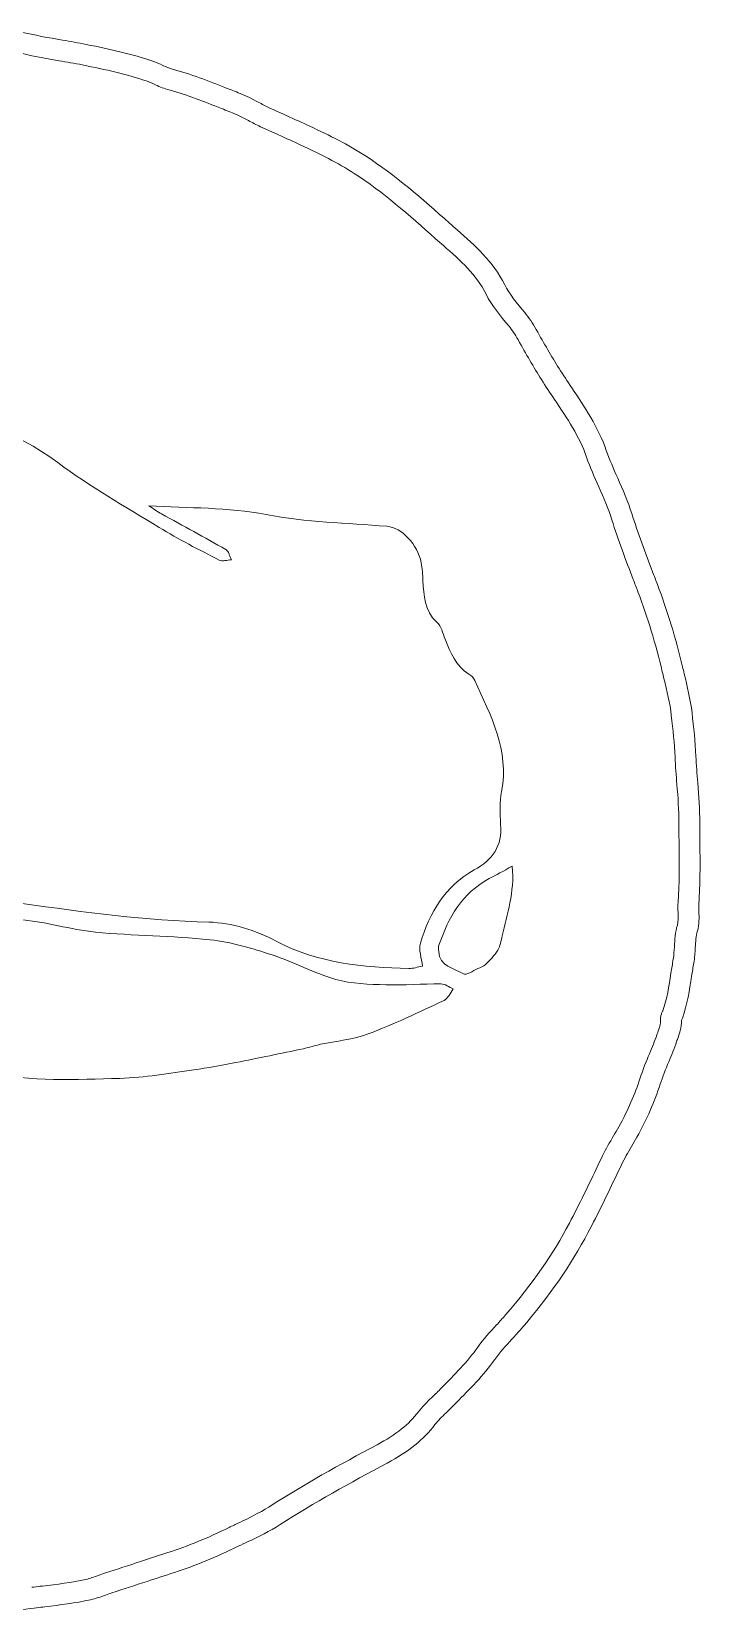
# Model space of a CAD drawing. Header units: inches. Extents: x 5 to 205, y 56 to 256.
# Drawn here: x 108.5 to 132.3, y 128.2 to 184.6 of the extents above; entities that cross this region are included whole.
import ezdxf

# ---------------------------------------------------------------- set-up
doc = ezdxf.new("R2010")
doc.units = ezdxf.units.IN
doc.header["$MEASUREMENT"] = 0

# ---------------------------------------------------------------- blocks, each defined once
blk = doc.blocks.new('block 2')
at = {"color": 7, "lineweight": 15, "true_color": 0xffffff}
blk.add_open_spline([(132.224, 153.287), (132.22, 153.392), (132.215, 153.489), (132.222, 153.578)], degree=3, dxfattribs=at)
blk = doc.blocks.new('block 3')
at = {"color": 7, "lineweight": 15, "true_color": 0xffffff}
blk.add_open_spline([(132.222, 153.578), (132.273, 154.276), (132.266, 154.978), (132.259, 155.658)], degree=3, dxfattribs=at)
blk = doc.blocks.new('block 4')
at = {"color": 7, "lineweight": 15, "true_color": 0xffffff}
blk.add_open_spline([(132.259, 155.658), (132.256, 155.917), (132.253, 156.184), (132.255, 156.446)], degree=3, dxfattribs=at)
blk = doc.blocks.new('block 5')
at = {"color": 7, "lineweight": 15, "true_color": 0xffffff}
blk.add_open_spline([(132.255, 156.446), (132.255, 156.929), (132.218, 157.411), (132.18, 157.876)], degree=3, dxfattribs=at)
blk = doc.blocks.new('block 6')
at = {"color": 7, "lineweight": 15, "true_color": 0xffffff}
blk.add_open_spline([(132.18, 157.876), (132.156, 158.188), (132.129, 158.51), (132.117, 158.824)], degree=3, dxfattribs=at)
blk = doc.blocks.new('block 7')
at = {"color": 7, "lineweight": 15, "true_color": 0xffffff}
blk.add_open_spline([(132.117, 158.824), (132.096, 159.336), (132.039, 159.846), (131.978, 160.368)], degree=3, dxfattribs=at)
blk = doc.blocks.new('block 8')
at = {"color": 7, "lineweight": 15, "true_color": 0xffffff}
blk.add_open_spline([(131.978, 160.368), (131.922, 160.844), (131.809, 161.308), (131.701, 161.757)], degree=3, dxfattribs=at)
blk = doc.blocks.new('block 9')
at = {"color": 7, "lineweight": 15, "true_color": 0xffffff}
blk.add_open_spline([(131.701, 161.757), (131.681, 161.839), (131.661, 161.921), (131.642, 162.002)], degree=3, dxfattribs=at)
blk = doc.blocks.new('block 10')
at = {"color": 7, "lineweight": 15, "true_color": 0xffffff}
blk.add_open_spline([(131.642, 162.002), (131.402, 163.013), (131.1, 164), (130.747, 164.935)], degree=3, dxfattribs=at)
blk = doc.blocks.new('block 11')
at = {"color": 7, "lineweight": 15, "true_color": 0xffffff}
blk.add_open_spline([(130.747, 164.935), (130.691, 165.083), (130.635, 165.231), (130.578, 165.38)], degree=3, dxfattribs=at)
blk = doc.blocks.new('block 12')
at = {"color": 7, "lineweight": 15, "true_color": 0xffffff}
blk.add_open_spline([(130.578, 165.38), (130.319, 166.056), (130.052, 166.757), (129.835, 167.452)], degree=3, dxfattribs=at)
blk = doc.blocks.new('block 13')
at = {"color": 7, "lineweight": 15, "true_color": 0xffffff}
blk.add_open_spline([(129.835, 167.452), (129.699, 167.893), (129.515, 168.309), (129.337, 168.71)], degree=3, dxfattribs=at)
blk = doc.blocks.new('block 14')
at = {"color": 7, "lineweight": 15, "true_color": 0xffffff}
blk.add_open_spline([(129.337, 168.71), (129.186, 169.049), (129.045, 169.369), (128.929, 169.702)], degree=3, dxfattribs=at)
blk = doc.blocks.new('block 15')
at = {"color": 7, "lineweight": 15, "true_color": 0xffffff}
blk.add_open_spline([(128.929, 169.702), (128.64, 170.535), (128.162, 171.244), (127.701, 171.931)], degree=3, dxfattribs=at)
blk = doc.blocks.new('block 16')
at = {"color": 7, "lineweight": 15, "true_color": 0xffffff}
blk.add_open_spline([(127.701, 171.931), (127.55, 172.156), (127.392, 172.389), (127.247, 172.62)], degree=3, dxfattribs=at)
blk = doc.blocks.new('block 17')
at = {"color": 7, "lineweight": 15, "true_color": 0xffffff}
blk.add_open_spline([(127.247, 172.62), (126.978, 173.048), (126.714, 173.499), (126.438, 174)], degree=3, dxfattribs=at)
blk = doc.blocks.new('block 18')
at = {"color": 7, "lineweight": 15, "true_color": 0xffffff}
blk.add_open_spline([(126.438, 174), (126.315, 174.224), (126.176, 174.429), (126.024, 174.608)], degree=3, dxfattribs=at)
blk = doc.blocks.new('block 19')
at = {"color": 7, "lineweight": 15, "true_color": 0xffffff}
blk.add_open_spline([(126.024, 174.608), (125.755, 174.927), (125.478, 175.265), (125.313, 175.594)], degree=3, dxfattribs=at)
blk = doc.blocks.new('block 20')
at = {"color": 7, "lineweight": 15, "true_color": 0xffffff}
blk.add_open_spline([(125.313, 175.594), (124.889, 176.435), (124.273, 176.977), (123.621, 177.55)], degree=3, dxfattribs=at)
blk = doc.blocks.new('block 21')
at = {"color": 7, "lineweight": 15, "true_color": 0xffffff}
blk.add_open_spline([(123.621, 177.55), (123.53, 177.628), (123.44, 177.708), (123.35, 177.789)], degree=3, dxfattribs=at)
blk = doc.blocks.new('block 22')
at = {"color": 7, "lineweight": 15, "true_color": 0xffffff}
blk.add_open_spline([(123.35, 177.789), (122.379, 178.655), (121.42, 179.489), (120.362, 180.178)], degree=3, dxfattribs=at)
blk = doc.blocks.new('block 23')
at = {"color": 7, "lineweight": 15, "true_color": 0xffffff}
blk.add_open_spline([(120.362, 180.178), (119.735, 180.587), (119.092, 180.898), (118.378, 181.235)], degree=3, dxfattribs=at)
blk = doc.blocks.new('block 24')
at = {"color": 7, "lineweight": 15, "true_color": 0xffffff}
blk.add_open_spline([(118.378, 181.235), (118.11, 181.361), (117.838, 181.484), (117.574, 181.603)], degree=3, dxfattribs=at)
blk = doc.blocks.new('block 25')
at = {"color": 7, "lineweight": 15, "true_color": 0xffffff}
blk.add_open_spline([(117.574, 181.603), (117.364, 181.697), (117.148, 181.794), (116.936, 181.892)], degree=3, dxfattribs=at)
blk = doc.blocks.new('block 26')
at = {"color": 7, "lineweight": 15, "true_color": 0xffffff}
blk.add_open_spline([(116.936, 181.892), (116.808, 181.952), (116.681, 182.019), (116.547, 182.09)], degree=3, dxfattribs=at)
blk = doc.blocks.new('block 27')
at = {"color": 7, "lineweight": 15, "true_color": 0xffffff}
blk.add_open_spline([(116.547, 182.09), (116.341, 182.201), (116.128, 182.314), (115.896, 182.403)], degree=3, dxfattribs=at)
blk = doc.blocks.new('block 28')
at = {"color": 7, "lineweight": 15, "true_color": 0xffffff}
blk.add_open_spline([(115.896, 182.403), (115.725, 182.469), (115.554, 182.536), (115.383, 182.604)], degree=3, dxfattribs=at)
blk = doc.blocks.new('block 29')
at = {"color": 7, "lineweight": 15, "true_color": 0xffffff}
blk.add_open_spline([(115.383, 182.604), (114.775, 182.844), (114.147, 183.092), (113.49, 183.265)], degree=3, dxfattribs=at)
blk = doc.blocks.new('block 30')
at = {"color": 7, "lineweight": 15, "true_color": 0xffffff}
blk.add_open_spline([(113.49, 183.265), (113.382, 183.293), (113.269, 183.346), (113.149, 183.401)], degree=3, dxfattribs=at)
blk = doc.blocks.new('block 31')
at = {"color": 7, "lineweight": 15, "true_color": 0xffffff}
blk.add_open_spline([(113.149, 183.401), (113.037, 183.453), (112.922, 183.507), (112.791, 183.551)], degree=3, dxfattribs=at)
blk = doc.blocks.new('block 32')
at = {"color": 7, "lineweight": 15, "true_color": 0xffffff}
blk.add_open_spline([(112.791, 183.551), (112.052, 183.799), (111.311, 183.968), (110.425, 184.145)], degree=3, dxfattribs=at)
blk = doc.blocks.new('block 33')
at = {"color": 7, "lineweight": 15, "true_color": 0xffffff}
blk.add_open_spline([(110.425, 184.145), (110.141, 184.201), (109.855, 184.251), (109.578, 184.298)], degree=3, dxfattribs=at)
blk = doc.blocks.new('block 34')
at = {"color": 7, "lineweight": 15, "true_color": 0xffffff}
blk.add_open_spline([(109.578, 184.298), (109.088, 184.383), (108.581, 184.471), (108.096, 184.597)], degree=3, dxfattribs=at)
blk = doc.blocks.new('block 123')
at = {"color": 7, "lineweight": 15, "true_color": 0xffffff}
blk.add_open_spline([(106.156, 128.188), (106.958, 128.319), (107.782, 128.42), (108.577, 128.517)], degree=3, dxfattribs=at)
blk = doc.blocks.new('block 124')
at = {"color": 7, "lineweight": 15, "true_color": 0xffffff}
blk.add_open_spline([(108.655, 128.527), (108.753, 128.539), (108.853, 128.55), (108.952, 128.562)], degree=3, dxfattribs=at)
blk = doc.blocks.new('block 125')
at = {"color": 7, "lineweight": 15, "true_color": 0xffffff}
blk.add_open_spline([(108.952, 128.562), (109.484, 128.626), (110.036, 128.691), (110.577, 128.812)], degree=3, dxfattribs=at)
blk = doc.blocks.new('block 126')
at = {"color": 7, "lineweight": 15, "true_color": 0xffffff}
blk.add_open_spline([(110.577, 128.812), (110.765, 128.854), (110.939, 128.917), (111.107, 128.978)], degree=3, dxfattribs=at)
blk = doc.blocks.new('block 127')
at = {"color": 7, "lineweight": 15, "true_color": 0xffffff}
blk.add_open_spline([(111.107, 128.978), (111.187, 129.007), (111.262, 129.034), (111.337, 129.058)], degree=3, dxfattribs=at)
blk = doc.blocks.new('block 128')
at = {"color": 7, "lineweight": 15, "true_color": 0xffffff}
blk.add_open_spline([(111.337, 129.058), (111.754, 129.194), (112.171, 129.33), (112.588, 129.466)], degree=3, dxfattribs=at)
blk = doc.blocks.new('block 129')
at = {"color": 7, "lineweight": 15, "true_color": 0xffffff}
blk.add_open_spline([(112.588, 129.466), (112.912, 129.571), (113.236, 129.676), (113.56, 129.782)], degree=3, dxfattribs=at)
blk = doc.blocks.new('block 130')
at = {"color": 7, "lineweight": 15, "true_color": 0xffffff}
blk.add_open_spline([(113.56, 129.782), (114.3, 130.023), (115.042, 130.328), (115.833, 130.715)], degree=3, dxfattribs=at)
blk = doc.blocks.new('block 131')
at = {"color": 7, "lineweight": 15, "true_color": 0xffffff}
blk.add_open_spline([(115.833, 130.715), (115.949, 130.772), (116.065, 130.827), (116.181, 130.882)], degree=3, dxfattribs=at)
blk = doc.blocks.new('block 132')
at = {"color": 7, "lineweight": 15, "true_color": 0xffffff}
blk.add_open_spline([(116.181, 130.882), (116.559, 131.061), (116.95, 131.247), (117.32, 131.485)], degree=3, dxfattribs=at)
blk = doc.blocks.new('block 133')
at = {"color": 7, "lineweight": 15, "true_color": 0xffffff}
blk.add_open_spline([(117.32, 131.485), (118.536, 132.27), (119.817, 132.968), (121.131, 133.673)], degree=3, dxfattribs=at)
blk = doc.blocks.new('block 134')
at = {"color": 7, "lineweight": 15, "true_color": 0xffffff}
blk.add_open_spline([(121.131, 133.673), (121.895, 134.083), (122.435, 134.518), (122.83, 135.042)], degree=3, dxfattribs=at)
blk = doc.blocks.new('block 135')
at = {"color": 7, "lineweight": 15, "true_color": 0xffffff}
blk.add_open_spline([(122.83, 135.042), (122.941, 135.189), (123.08, 135.323), (123.228, 135.465)], degree=3, dxfattribs=at)
blk = doc.blocks.new('block 136')
at = {"color": 7, "lineweight": 15, "true_color": 0xffffff}
blk.add_open_spline([(123.228, 135.465), (123.293, 135.526), (123.359, 135.59), (123.425, 135.656)], degree=3, dxfattribs=at)
blk = doc.blocks.new('block 137')
at = {"color": 7, "lineweight": 15, "true_color": 0xffffff}
blk.add_open_spline([(123.425, 135.656), (123.479, 135.712), (123.535, 135.767), (123.59, 135.822)], degree=3, dxfattribs=at)
blk = doc.blocks.new('block 138')
at = {"color": 7, "lineweight": 15, "true_color": 0xffffff}
blk.add_open_spline([(123.59, 135.822), (124.064, 136.299), (124.555, 136.792), (124.962, 137.365)], degree=3, dxfattribs=at)
blk = doc.blocks.new('block 139')
at = {"color": 7, "lineweight": 15, "true_color": 0xffffff}
blk.add_open_spline([(124.962, 137.365), (125.141, 137.617), (125.352, 137.845), (125.573, 138.087)], degree=3, dxfattribs=at)
blk = doc.blocks.new('block 140')
at = {"color": 7, "lineweight": 15, "true_color": 0xffffff}
blk.add_open_spline([(125.573, 138.087), (125.685, 138.209), (125.8, 138.335), (125.913, 138.465)], degree=3, dxfattribs=at)
blk = doc.blocks.new('block 141')
at = {"color": 7, "lineweight": 15, "true_color": 0xffffff}
blk.add_open_spline([(125.913, 138.465), (126.898, 139.606), (127.67, 140.719), (128.274, 141.864)], degree=3, dxfattribs=at)
blk = doc.blocks.new('block 142')
at = {"color": 7, "lineweight": 15, "true_color": 0xffffff}
blk.add_open_spline([(128.274, 141.864), (128.636, 142.549), (128.974, 143.255), (129.302, 143.938)], degree=3, dxfattribs=at)
blk = doc.blocks.new('block 143')
at = {"color": 7, "lineweight": 15, "true_color": 0xffffff}
blk.add_open_spline([(129.469, 144.284), (129.575, 144.505), (129.698, 144.718), (129.829, 144.943)], degree=3, dxfattribs=at)
blk = doc.blocks.new('block 144')
at = {"color": 7, "lineweight": 15, "true_color": 0xffffff}
blk.add_open_spline([(129.829, 144.943), (129.892, 145.05), (129.956, 145.162), (130.018, 145.273)], degree=3, dxfattribs=at)
blk = doc.blocks.new('block 145')
at = {"color": 7, "lineweight": 15, "true_color": 0xffffff}
blk.add_open_spline([(130.018, 145.273), (130.373, 145.909), (130.643, 146.522), (130.844, 147.15)], degree=3, dxfattribs=at)
blk = doc.blocks.new('block 146')
at = {"color": 7, "lineweight": 15, "true_color": 0xffffff}
blk.add_open_spline([(130.844, 147.15), (130.929, 147.418), (131.037, 147.678), (131.151, 147.954)], degree=3, dxfattribs=at)
blk = doc.blocks.new('block 147')
at = {"color": 7, "lineweight": 15, "true_color": 0xffffff}
blk.add_open_spline([(131.151, 147.954), (131.247, 148.183), (131.345, 148.42), (131.43, 148.664)], degree=3, dxfattribs=at)
blk = doc.blocks.new('block 148')
at = {"color": 7, "lineweight": 15, "true_color": 0xffffff}
blk.add_open_spline([(131.43, 148.664), (131.439, 148.69), (131.448, 148.716), (131.458, 148.743)], degree=3, dxfattribs=at)
blk = doc.blocks.new('block 149')
at = {"color": 7, "lineweight": 15, "true_color": 0xffffff}
blk.add_open_spline([(131.458, 148.743), (131.526, 148.932), (131.61, 149.165), (131.602, 149.428)], degree=3, dxfattribs=at)
blk = doc.blocks.new('block 150')
at = {"color": 7, "lineweight": 15, "true_color": 0xffffff}
blk.add_open_spline([(131.602, 149.428), (131.611, 149.447), (131.623, 149.472), (131.634, 149.501)], degree=3, dxfattribs=at)
blk = doc.blocks.new('block 151')
at = {"color": 7, "lineweight": 15, "true_color": 0xffffff}
blk.add_open_spline([(131.634, 149.501), (131.811, 149.995), (131.889, 150.502), (131.964, 150.993)], degree=3, dxfattribs=at)
blk = doc.blocks.new('block 152')
at = {"color": 7, "lineweight": 15, "true_color": 0xffffff}
blk.add_open_spline([(131.964, 150.993), (131.989, 151.15), (132.014, 151.312), (132.042, 151.468)], degree=3, dxfattribs=at)
blk = doc.blocks.new('block 153')
at = {"color": 7, "lineweight": 15, "true_color": 0xffffff}
blk.add_open_spline([(132.042, 151.468), (132.075, 151.651), (132.084, 151.83), (132.094, 152.003)], degree=3, dxfattribs=at)
blk = doc.blocks.new('block 154')
at = {"color": 7, "lineweight": 15, "true_color": 0xffffff}
blk.add_open_spline([(132.094, 152.003), (132.106, 152.219), (132.118, 152.424), (132.171, 152.607)], degree=3, dxfattribs=at)
blk = doc.blocks.new('block 155')
at = {"color": 7, "lineweight": 15, "true_color": 0xffffff}
blk.add_open_spline([(132.171, 152.607), (132.241, 152.851), (132.231, 153.083), (132.224, 153.287)], degree=3, dxfattribs=at)
blk = doc.blocks.new('block 170')
at = {"color": 7, "lineweight": 15, "true_color": 0xffffff}
blk.add_open_spline([(111.624, 147.362), (110.048, 147.328), (108.46, 147.218), (106.905, 147.589)], degree=3, dxfattribs=at)
blk = doc.blocks.new('block 171')
at = {"color": 7, "lineweight": 15, "true_color": 0xffffff}
blk.add_open_spline([(114.248, 147.667), (113.374, 147.549), (112.5, 147.38), (111.624, 147.362)], degree=3, dxfattribs=at)
blk = doc.blocks.new('block 172')
at = {"color": 7, "lineweight": 15, "true_color": 0xffffff}
blk.add_open_spline([(115.748, 147.925), (115.25, 147.828), (114.751, 147.735), (114.248, 147.667)], degree=3, dxfattribs=at)
blk = doc.blocks.new('block 173')
at = {"color": 7, "lineweight": 15, "true_color": 0xffffff}
blk.add_open_spline([(118.152, 148.417), (117.351, 148.249), (116.551, 148.082), (115.748, 147.925)], degree=3, dxfattribs=at)
blk = doc.blocks.new('block 174')
at = {"color": 7, "lineweight": 15, "true_color": 0xffffff}
blk.add_open_spline([(118.762, 148.572), (118.557, 148.528), (118.358, 148.461), (118.152, 148.417)], degree=3, dxfattribs=at)
blk = doc.blocks.new('block 175')
at = {"color": 7, "lineweight": 15, "true_color": 0xffffff}
blk.add_open_spline([(120.455, 148.942), (119.92, 148.741), (119.328, 148.694), (118.762, 148.572)], degree=3, dxfattribs=at)
blk = doc.blocks.new('block 176')
at = {"color": 7, "lineweight": 15, "true_color": 0xffffff}
blk.add_open_spline([(123.156, 150.136), (122.266, 149.716), (121.376, 149.287), (120.455, 148.942)], degree=3, dxfattribs=at)
blk = doc.blocks.new('block 177')
at = {"color": 7, "lineweight": 15, "true_color": 0xffffff}
blk.add_open_spline([(123.484, 150.546), (123.376, 150.406), (123.299, 150.203), (123.156, 150.136)], degree=3, dxfattribs=at)
blk = doc.blocks.new('block 178')
at = {"color": 7, "lineweight": 15, "true_color": 0xffffff}
blk.add_open_spline([(123.04, 150.723), (123.188, 150.722), (123.336, 150.608), (123.484, 150.546)], degree=3, dxfattribs=at)
blk = doc.blocks.new('block 179')
at = {"color": 7, "lineweight": 15, "true_color": 0xffffff}
blk.add_open_spline([(121.081, 150.689), (121.733, 150.669), (122.387, 150.726), (123.04, 150.723)], degree=3, dxfattribs=at)
blk = doc.blocks.new('block 180')
at = {"color": 7, "lineweight": 15, "true_color": 0xffffff}
blk.add_open_spline([(119.303, 150.881), (119.868, 150.719), (120.485, 150.709), (121.081, 150.689)], degree=3, dxfattribs=at)
blk = doc.blocks.new('block 181')
at = {"color": 7, "lineweight": 15, "true_color": 0xffffff}
blk.add_open_spline([(117.043, 151.753), (117.809, 151.503), (118.529, 151.103), (119.303, 150.881)], degree=3, dxfattribs=at)
blk = doc.blocks.new('block 182')
at = {"color": 7, "lineweight": 15, "true_color": 0xffffff}
blk.add_open_spline([(114.831, 152.291), (115.579, 152.211), (116.322, 151.988), (117.043, 151.753)], degree=3, dxfattribs=at)
blk = doc.blocks.new('block 183')
at = {"color": 7, "lineweight": 15, "true_color": 0xffffff}
blk.add_open_spline([(110.748, 152.563), (112.105, 152.432), (113.476, 152.435), (114.831, 152.291)], degree=3, dxfattribs=at)
blk = doc.blocks.new('block 184')
at = {"color": 7, "lineweight": 15, "true_color": 0xffffff}
blk.add_open_spline([(108.102, 153.003), (108.989, 152.94), (109.86, 152.649), (110.748, 152.563)], degree=3, dxfattribs=at)
blk = doc.blocks.new('block 193')
at = {"color": 7, "lineweight": 15, "true_color": 0xffffff}
blk.add_open_spline([(125.067, 151.918), (124.953, 151.73), (124.786, 151.572), (124.627, 151.416)], degree=3, dxfattribs=at)
blk = doc.blocks.new('block 194')
at = {"color": 7, "lineweight": 15, "true_color": 0xffffff}
blk.add_open_spline([(125.222, 152.43), (125.183, 152.255), (125.157, 152.065), (125.067, 151.918)], degree=3, dxfattribs=at)
blk = doc.blocks.new('block 195')
at = {"color": 7, "lineweight": 15, "true_color": 0xffffff}
blk.add_open_spline([(125.584, 154.911), (125.67, 153.974), (125.393, 153.209), (125.222, 152.43)], degree=3, dxfattribs=at)
blk = doc.blocks.new('block 196')
at = {"color": 7, "lineweight": 15, "true_color": 0xffffff}
blk.add_open_spline([(124.763, 154.467), (125.007, 154.599), (125.252, 154.731), (125.584, 154.911)], degree=3, dxfattribs=at)
blk = doc.blocks.new('block 197')
at = {"color": 7, "lineweight": 15, "true_color": 0xffffff}
blk.add_open_spline([(122.974, 152.097), (123.305, 153.085), (123.804, 153.95), (124.763, 154.467)], degree=3, dxfattribs=at)
blk = doc.blocks.new('block 198')
at = {"color": 7, "lineweight": 15, "true_color": 0xffffff}
blk.add_open_spline([(122.966, 151.875), (122.962, 151.949), (122.952, 152.03), (122.974, 152.097)], degree=3, dxfattribs=at)
blk = doc.blocks.new('block 199')
at = {"color": 7, "lineweight": 15, "true_color": 0xffffff}
blk.add_open_spline([(123.843, 151.076), (123.509, 151.285), (122.995, 151.333), (122.966, 151.875)], degree=3, dxfattribs=at)
blk = doc.blocks.new('block 224')
at = {"color": 7, "lineweight": 15, "true_color": 0xffffff}
blk.add_open_spline([(124.038, 161.743), (124.126, 161.689), (124.21, 161.603), (124.25, 161.512)], degree=3, dxfattribs=at)
blk = doc.blocks.new('block 225')
at = {"color": 7, "lineweight": 15, "true_color": 0xffffff}
blk.add_open_spline([(124.25, 161.512), (124.823, 160.259), (125.482, 159.03), (125.203, 157.565)], degree=3, dxfattribs=at)
blk = doc.blocks.new('block 226')
at = {"color": 7, "lineweight": 15, "true_color": 0xffffff}
blk.add_open_spline([(125.203, 157.565), (125.132, 157.186), (125.138, 156.784), (125.169, 156.397)], degree=3, dxfattribs=at)
blk = doc.blocks.new('block 228')
at = {"color": 7, "lineweight": 15, "true_color": 0xffffff}
blk.add_open_spline([(124.231, 154.775), (123.193, 154.209), (122.639, 153.256), (122.316, 152.166)], degree=3, dxfattribs=at)
blk = doc.blocks.new('block 229')
at = {"color": 7, "lineweight": 15, "true_color": 0xffffff}
blk.add_open_spline([(122.316, 152.166), (122.246, 151.931), (122.356, 151.645), (122.385, 151.355)], degree=3, dxfattribs=at)
blk = doc.blocks.new('block 230')
at = {"color": 7, "lineweight": 15, "true_color": 0xffffff}
blk.add_open_spline([(122.385, 151.355), (122.222, 151.324), (122.063, 151.265), (121.904, 151.269)], degree=3, dxfattribs=at)
blk = doc.blocks.new('block 231')
at = {"color": 7, "lineweight": 15, "true_color": 0xffffff}
blk.add_open_spline([(121.904, 151.269), (120.275, 151.309), (118.685, 151.451), (117.187, 152.242)], degree=3, dxfattribs=at)
blk = doc.blocks.new('block 232')
at = {"color": 7, "lineweight": 15, "true_color": 0xffffff}
blk.add_open_spline([(117.187, 152.242), (116.464, 152.624), (115.595, 152.9), (114.785, 152.919)], degree=3, dxfattribs=at)
blk = doc.blocks.new('block 233')
at = {"color": 7, "lineweight": 15, "true_color": 0xffffff}
blk.add_open_spline([(114.785, 152.919), (112.549, 152.972), (110.353, 153.271), (108.148, 153.584)], degree=3, dxfattribs=at)
blk = doc.blocks.new('block 247')
at = {"color": 7, "lineweight": 15, "true_color": 0xffffff}
blk.add_open_spline([(125.169, 156.397), (125.23, 155.63), (124.891, 155.135), (124.231, 154.775)], degree=3, dxfattribs=at)
blk = doc.blocks.new('block 266')
at = {"color": 7, "lineweight": 15, "true_color": 0xffffff}
blk.add_open_spline([(104.302, 171.045), (106.177, 170.946), (107.881, 170.409), (109.416, 169.267)], degree=3, dxfattribs=at)
blk = doc.blocks.new('block 267')
at = {"color": 7, "lineweight": 15, "true_color": 0xffffff}
blk.add_open_spline([(109.416, 169.267), (110.557, 168.419), (111.801, 167.703), (113.017, 166.961)], degree=3, dxfattribs=at)
blk = doc.blocks.new('block 268')
at = {"color": 7, "lineweight": 15, "true_color": 0xffffff}
blk.add_open_spline([(113.017, 166.961), (113.709, 166.538), (114.434, 166.169), (115.156, 165.799)], degree=3, dxfattribs=at)
blk = doc.blocks.new('block 269')
at = {"color": 7, "lineweight": 15, "true_color": 0xffffff}
blk.add_open_spline([(115.156, 165.799), (115.269, 165.741), (115.444, 165.802), (115.591, 165.808)], degree=3, dxfattribs=at)
blk = doc.blocks.new('block 270')
at = {"color": 7, "lineweight": 15, "true_color": 0xffffff}
blk.add_open_spline([(115.591, 165.808), (115.526, 165.933), (115.495, 166.115), (115.392, 166.174)], degree=3, dxfattribs=at)
blk = doc.blocks.new('block 271')
at = {"color": 7, "lineweight": 15, "true_color": 0xffffff}
blk.add_open_spline([(115.392, 166.174), (114.638, 166.609), (113.868, 167.018), (113.107, 167.44)], degree=3, dxfattribs=at)
blk = doc.blocks.new('block 272')
at = {"color": 7, "lineweight": 15, "true_color": 0xffffff}
blk.add_open_spline([(113.107, 167.44), (112.955, 167.524), (112.815, 167.626), (112.648, 167.733)], degree=3, dxfattribs=at)
blk = doc.blocks.new('block 273')
at = {"color": 7, "lineweight": 15, "true_color": 0xffffff}
blk.add_open_spline([(112.648, 167.733), (114.075, 167.639), (115.479, 167.687), (116.821, 167.421)], degree=3, dxfattribs=at)
blk = doc.blocks.new('block 274')
at = {"color": 7, "lineweight": 15, "true_color": 0xffffff}
blk.add_open_spline([(116.821, 167.421), (118.254, 167.136), (119.687, 167.125), (121.121, 167.001)], degree=3, dxfattribs=at)
blk = doc.blocks.new('block 275')
at = {"color": 7, "lineweight": 15, "true_color": 0xffffff}
blk.add_open_spline([(121.121, 167.001), (121.657, 166.954), (122.211, 166.367), (122.342, 165.703)], degree=3, dxfattribs=at)
blk = doc.blocks.new('block 276')
at = {"color": 7, "lineweight": 15, "true_color": 0xffffff}
blk.add_open_spline([(122.342, 165.703), (122.382, 165.497), (122.392, 165.285), (122.404, 165.076)], degree=3, dxfattribs=at)
blk = doc.blocks.new('block 277')
at = {"color": 7, "lineweight": 15, "true_color": 0xffffff}
blk.add_open_spline([(122.404, 165.076), (122.436, 164.536), (122.445, 164.003), (122.901, 163.588)], degree=3, dxfattribs=at)
blk = doc.blocks.new('block 278')
at = {"color": 7, "lineweight": 15, "true_color": 0xffffff}
blk.add_open_spline([(122.901, 163.588), (123.055, 163.449), (123.109, 163.195), (123.194, 162.987)], degree=3, dxfattribs=at)
blk = doc.blocks.new('block 279')
at = {"color": 7, "lineweight": 15, "true_color": 0xffffff}
blk.add_open_spline([(123.194, 162.987), (123.386, 162.511), (123.57, 162.035), (124.038, 161.743)], degree=3, dxfattribs=at)
blk = doc.blocks.new('block 280')
at = {"color": 7, "lineweight": 15, "true_color": 0xffffff}
blk.add_open_spline([(124.353, 151.264), (124.181, 151.19), (123.936, 151.017), (123.843, 151.076)], degree=3, dxfattribs=at)
blk = doc.blocks.new('block 281')
at = {"color": 7, "lineweight": 15, "true_color": 0xffffff}
blk.add_open_spline([(124.627, 151.416), (124.554, 151.346), (124.449, 151.306), (124.353, 151.264)], degree=3, dxfattribs=at)
blk = doc.blocks.new('block 282')
at = {"color": 7, "lineweight": 15, "true_color": 0xffffff}
blk.add_open_spline([(131.483, 153.629), (131.471, 153.501), (131.476, 153.378), (131.481, 153.26)], degree=3, dxfattribs=at)
blk = doc.blocks.new('block 283')
at = {"color": 7, "lineweight": 15, "true_color": 0xffffff}
blk.add_open_spline([(131.481, 153.26), (131.488, 153.09), (131.493, 152.944), (131.457, 152.814)], degree=3, dxfattribs=at)
blk = doc.blocks.new('block 284')
at = {"color": 7, "lineweight": 15, "true_color": 0xffffff}
blk.add_open_spline([(131.457, 152.814), (131.38, 152.551), (131.365, 152.295), (131.352, 152.047)], degree=3, dxfattribs=at)
blk = doc.blocks.new('block 285')
at = {"color": 7, "lineweight": 15, "true_color": 0xffffff}
blk.add_open_spline([(131.352, 152.047), (131.343, 151.888), (131.334, 151.738), (131.31, 151.599)], degree=3, dxfattribs=at)
blk = doc.blocks.new('block 286')
at = {"color": 7, "lineweight": 15, "true_color": 0xffffff}
blk.add_open_spline([(131.31, 151.599), (131.281, 151.434), (131.255, 151.268), (131.23, 151.107)], degree=3, dxfattribs=at)
blk = doc.blocks.new('block 288')
at = {"color": 7, "lineweight": 15, "true_color": 0xffffff}
blk.add_open_spline([(130.936, 149.758), (130.934, 149.756), (130.933, 149.752), (130.931, 149.75)], degree=3, dxfattribs=at)
blk = doc.blocks.new('block 289')
at = {"color": 7, "lineweight": 15, "true_color": 0xffffff}
blk.add_open_spline([(130.931, 149.75), (130.903, 149.696), (130.844, 149.583), (130.857, 149.428)], degree=3, dxfattribs=at)
blk = doc.blocks.new('block 290')
at = {"color": 7, "lineweight": 15, "true_color": 0xffffff}
blk.add_open_spline([(130.857, 149.428), (130.868, 149.301), (130.814, 149.152), (130.757, 148.993)], degree=3, dxfattribs=at)
blk = doc.blocks.new('block 291')
at = {"color": 7, "lineweight": 15, "true_color": 0xffffff}
blk.add_open_spline([(130.757, 148.993), (130.748, 148.965), (130.738, 148.937), (130.727, 148.909)], degree=3, dxfattribs=at)
blk = doc.blocks.new('block 292')
at = {"color": 7, "lineweight": 15, "true_color": 0xffffff}
blk.add_open_spline([(130.727, 148.909), (130.65, 148.686), (130.56, 148.469), (130.464, 148.238)], degree=3, dxfattribs=at)
blk = doc.blocks.new('block 293')
at = {"color": 7, "lineweight": 15, "true_color": 0xffffff}
blk.add_open_spline([(130.464, 148.238), (130.35, 147.961), (130.231, 147.674), (130.135, 147.377)], degree=3, dxfattribs=at)
blk = doc.blocks.new('block 294')
at = {"color": 7, "lineweight": 15, "true_color": 0xffffff}
blk.add_open_spline([(130.135, 147.377), (129.95, 146.796), (129.699, 146.227), (129.369, 145.635)], degree=3, dxfattribs=at)
blk = doc.blocks.new('block 295')
at = {"color": 7, "lineweight": 15, "true_color": 0xffffff}
blk.add_open_spline([(129.369, 145.635), (129.31, 145.529), (129.247, 145.421), (129.185, 145.316)], degree=3, dxfattribs=at)
blk = doc.blocks.new('block 296')
at = {"color": 7, "lineweight": 15, "true_color": 0xffffff}
blk.add_open_spline([(129.185, 145.316), (129.053, 145.088), (128.916, 144.853), (128.797, 144.606)], degree=3, dxfattribs=at)
blk = doc.blocks.new('block 297')
at = {"color": 7, "lineweight": 15, "true_color": 0xffffff}
blk.add_open_spline([(128.631, 144.259), (128.305, 143.582), (127.97, 142.883), (127.616, 142.211)], degree=3, dxfattribs=at)
blk = doc.blocks.new('block 298')
at = {"color": 7, "lineweight": 15, "true_color": 0xffffff}
blk.add_open_spline([(127.616, 142.211), (127.037, 141.115), (126.296, 140.049), (125.347, 138.949)], degree=3, dxfattribs=at)
blk = doc.blocks.new('block 299')
at = {"color": 7, "lineweight": 15, "true_color": 0xffffff}
blk.add_open_spline([(125.347, 138.949), (125.243, 138.829), (125.131, 138.707), (125.023, 138.589)], degree=3, dxfattribs=at)
blk = doc.blocks.new('block 300')
at = {"color": 7, "lineweight": 15, "true_color": 0xffffff}
blk.add_open_spline([(125.023, 138.589), (124.795, 138.341), (124.56, 138.084), (124.354, 137.795)], degree=3, dxfattribs=at)
blk = doc.blocks.new('block 301')
at = {"color": 7, "lineweight": 15, "true_color": 0xffffff}
blk.add_open_spline([(124.354, 137.795), (123.982, 137.272), (123.534, 136.822), (123.061, 136.346)], degree=3, dxfattribs=at)
blk = doc.blocks.new('block 302')
at = {"color": 7, "lineweight": 15, "true_color": 0xffffff}
blk.add_open_spline([(123.061, 136.346), (123.005, 136.29), (122.95, 136.234), (122.895, 136.178)], degree=3, dxfattribs=at)
blk = doc.blocks.new('block 303')
at = {"color": 7, "lineweight": 15, "true_color": 0xffffff}
blk.add_open_spline([(122.895, 136.178), (122.836, 136.12), (122.776, 136.061), (122.712, 136.001)], degree=3, dxfattribs=at)
blk = doc.blocks.new('block 304')
at = {"color": 7, "lineweight": 15, "true_color": 0xffffff}
blk.add_open_spline([(122.712, 136.001), (122.549, 135.846), (122.382, 135.685), (122.235, 135.49)], degree=3, dxfattribs=at)
blk = doc.blocks.new('block 305')
at = {"color": 7, "lineweight": 15, "true_color": 0xffffff}
blk.add_open_spline([(122.235, 135.49), (121.906, 135.054), (121.444, 134.685), (120.777, 134.327)], degree=3, dxfattribs=at)
blk = doc.blocks.new('block 306')
at = {"color": 7, "lineweight": 15, "true_color": 0xffffff}
blk.add_open_spline([(120.777, 134.327), (119.449, 133.615), (118.154, 132.909), (116.915, 132.109)], degree=3, dxfattribs=at)
blk = doc.blocks.new('block 307')
at = {"color": 7, "lineweight": 15, "true_color": 0xffffff}
blk.add_open_spline([(116.915, 132.109), (116.586, 131.897), (116.233, 131.73), (115.861, 131.553)], degree=3, dxfattribs=at)
blk = doc.blocks.new('block 308')
at = {"color": 7, "lineweight": 15, "true_color": 0xffffff}
blk.add_open_spline([(115.861, 131.553), (115.741, 131.496), (115.622, 131.44), (115.504, 131.382)], degree=3, dxfattribs=at)
blk = doc.blocks.new('block 309')
at = {"color": 7, "lineweight": 15, "true_color": 0xffffff}
blk.add_open_spline([(115.504, 131.382), (114.745, 131.01), (114.034, 130.718), (113.328, 130.488)], degree=3, dxfattribs=at)
blk = doc.blocks.new('block 310')
at = {"color": 7, "lineweight": 15, "true_color": 0xffffff}
blk.add_lwpolyline([(113.328, 130.488), (112.784, 130.311), (112.356, 130.172)], dxfattribs=at)
blk = doc.blocks.new('block 311')
at = {"color": 7, "lineweight": 15, "true_color": 0xffffff}
blk.add_open_spline([(112.356, 130.172), (111.939, 130.036), (111.522, 129.901), (111.104, 129.765)], degree=3, dxfattribs=at)
blk = doc.blocks.new('block 312')
at = {"color": 7, "lineweight": 15, "true_color": 0xffffff}
blk.add_open_spline([(111.104, 129.765), (111.018, 129.736), (110.935, 129.706), (110.852, 129.676)], degree=3, dxfattribs=at)
blk = doc.blocks.new('block 313')
at = {"color": 7, "lineweight": 15, "true_color": 0xffffff}
blk.add_open_spline([(110.852, 129.676), (110.699, 129.622), (110.554, 129.569), (110.412, 129.537)], degree=3, dxfattribs=at)
blk = doc.blocks.new('block 314')
at = {"color": 7, "lineweight": 15, "true_color": 0xffffff}
blk.add_open_spline([(110.412, 129.537), (109.908, 129.424), (109.376, 129.361), (108.862, 129.3)], degree=3, dxfattribs=at)
blk = doc.blocks.new('block 315')
at = {"color": 7, "lineweight": 15, "true_color": 0xffffff}
blk.add_open_spline([(108.862, 129.3), (108.762, 129.288), (108.662, 129.276), (108.562, 129.264)], degree=3, dxfattribs=at)
blk = doc.blocks.new('block 418')
at = {"color": 7, "lineweight": 15, "true_color": 0xffffff}
blk.add_open_spline([(107.911, 183.879), (108.426, 183.744), (108.949, 183.654), (109.455, 183.567)], degree=3, dxfattribs=at)
blk = doc.blocks.new('block 419')
at = {"color": 7, "lineweight": 15, "true_color": 0xffffff}
blk.add_open_spline([(109.455, 183.567), (109.727, 183.52), (110.008, 183.471), (110.283, 183.417)], degree=3, dxfattribs=at)
blk = doc.blocks.new('block 420')
at = {"color": 7, "lineweight": 15, "true_color": 0xffffff}
blk.add_open_spline([(110.283, 183.417), (111.141, 183.245), (111.856, 183.083), (112.557, 182.848)], degree=3, dxfattribs=at)
blk = doc.blocks.new('block 421')
at = {"color": 7, "lineweight": 15, "true_color": 0xffffff}
blk.add_open_spline([(112.557, 182.848), (112.648, 182.817), (112.741, 182.774), (112.84, 182.728)], degree=3, dxfattribs=at)
blk = doc.blocks.new('block 422')
at = {"color": 7, "lineweight": 15, "true_color": 0xffffff}
blk.add_open_spline([(112.84, 182.728), (112.983, 182.662), (113.133, 182.592), (113.305, 182.547)], degree=3, dxfattribs=at)
blk = doc.blocks.new('block 423')
at = {"color": 7, "lineweight": 15, "true_color": 0xffffff}
blk.add_open_spline([(113.305, 182.547), (113.917, 182.385), (114.526, 182.145), (115.113, 181.913)], degree=3, dxfattribs=at)
blk = doc.blocks.new('block 424')
at = {"color": 7, "lineweight": 15, "true_color": 0xffffff}
blk.add_open_spline([(115.113, 181.913), (115.285, 181.845), (115.459, 181.777), (115.632, 181.71)], degree=3, dxfattribs=at)
blk = doc.blocks.new('block 425')
at = {"color": 7, "lineweight": 15, "true_color": 0xffffff}
blk.add_open_spline([(115.632, 181.71), (115.821, 181.637), (116.005, 181.539), (116.199, 181.436)], degree=3, dxfattribs=at)
blk = doc.blocks.new('block 426')
at = {"color": 7, "lineweight": 15, "true_color": 0xffffff}
blk.add_open_spline([(116.199, 181.436), (116.336, 181.362), (116.478, 181.287), (116.625, 181.218)], degree=3, dxfattribs=at)
blk = doc.blocks.new('block 427')
at = {"color": 7, "lineweight": 15, "true_color": 0xffffff}
blk.add_open_spline([(116.625, 181.218), (116.84, 181.119), (117.059, 181.02), (117.27, 180.925)], degree=3, dxfattribs=at)
blk = doc.blocks.new('block 428')
at = {"color": 7, "lineweight": 15, "true_color": 0xffffff}
blk.add_open_spline([(117.27, 180.925), (117.531, 180.807), (117.801, 180.686), (118.063, 180.563)], degree=3, dxfattribs=at)
blk = doc.blocks.new('block 429')
at = {"color": 7, "lineweight": 15, "true_color": 0xffffff}
blk.add_open_spline([(118.063, 180.563), (118.751, 180.239), (119.37, 179.939), (119.958, 179.556)], degree=3, dxfattribs=at)
blk = doc.blocks.new('block 430')
at = {"color": 7, "lineweight": 15, "true_color": 0xffffff}
blk.add_open_spline([(119.958, 179.556), (120.972, 178.895), (121.908, 178.08), (122.856, 177.234)], degree=3, dxfattribs=at)
blk = doc.blocks.new('block 431')
at = {"color": 7, "lineweight": 15, "true_color": 0xffffff}
blk.add_open_spline([(122.856, 177.234), (122.948, 177.152), (123.04, 177.072), (123.131, 176.992)], degree=3, dxfattribs=at)
blk = doc.blocks.new('block 432')
at = {"color": 7, "lineweight": 15, "true_color": 0xffffff}
blk.add_open_spline([(123.131, 176.992), (123.754, 176.445), (124.291, 175.973), (124.65, 175.26)], degree=3, dxfattribs=at)
blk = doc.blocks.new('block 433')
at = {"color": 7, "lineweight": 15, "true_color": 0xffffff}
blk.add_open_spline([(124.65, 175.26), (124.851, 174.859), (125.159, 174.481), (125.458, 174.129)], degree=3, dxfattribs=at)
blk = doc.blocks.new('block 434')
at = {"color": 7, "lineweight": 15, "true_color": 0xffffff}
blk.add_open_spline([(125.458, 174.129), (125.577, 173.987), (125.688, 173.824), (125.789, 173.642)], degree=3, dxfattribs=at)
blk = doc.blocks.new('block 435')
at = {"color": 7, "lineweight": 15, "true_color": 0xffffff}
blk.add_open_spline([(125.789, 173.642), (126.071, 173.128), (126.342, 172.665), (126.619, 172.225)], degree=3, dxfattribs=at)
blk = doc.blocks.new('block 436')
at = {"color": 7, "lineweight": 15, "true_color": 0xffffff}
blk.add_open_spline([(126.619, 172.225), (126.771, 171.984), (126.931, 171.746), (127.086, 171.516)], degree=3, dxfattribs=at)
blk = doc.blocks.new('block 437')
at = {"color": 7, "lineweight": 15, "true_color": 0xffffff}
blk.add_open_spline([(127.086, 171.516), (127.541, 170.839), (127.971, 170.2), (128.229, 169.458)], degree=3, dxfattribs=at)
blk = doc.blocks.new('block 438')
at = {"color": 7, "lineweight": 15, "true_color": 0xffffff}
blk.add_open_spline([(128.229, 169.458), (128.354, 169.096), (128.509, 168.747), (128.659, 168.409)], degree=3, dxfattribs=at)
blk = doc.blocks.new('block 439')
at = {"color": 7, "lineweight": 15, "true_color": 0xffffff}
blk.add_open_spline([(128.659, 168.409), (128.836, 168.009), (129.004, 167.631), (129.128, 167.231)], degree=3, dxfattribs=at)
blk = doc.blocks.new('block 440')
at = {"color": 7, "lineweight": 15, "true_color": 0xffffff}
blk.add_open_spline([(129.128, 167.231), (129.351, 166.514), (129.622, 165.802), (129.885, 165.114)], degree=3, dxfattribs=at)
blk = doc.blocks.new('block 441')
at = {"color": 7, "lineweight": 15, "true_color": 0xffffff}
blk.add_open_spline([(129.885, 165.114), (129.941, 164.967), (129.997, 164.82), (130.054, 164.672)], degree=3, dxfattribs=at)
blk = doc.blocks.new('block 442')
at = {"color": 7, "lineweight": 15, "true_color": 0xffffff}
blk.add_open_spline([(130.054, 164.672), (130.397, 163.766), (130.688, 162.81), (130.921, 161.83)], degree=3, dxfattribs=at)
blk = doc.blocks.new('block 443')
at = {"color": 7, "lineweight": 15, "true_color": 0xffffff}
blk.add_open_spline([(130.921, 161.83), (130.941, 161.747), (130.961, 161.664), (130.981, 161.582)], degree=3, dxfattribs=at)
blk = doc.blocks.new('block 444')
at = {"color": 7, "lineweight": 15, "true_color": 0xffffff}
blk.add_open_spline([(130.981, 161.582), (131.089, 161.134), (131.192, 160.712), (131.242, 160.281)], degree=3, dxfattribs=at)
blk = doc.blocks.new('block 445')
at = {"color": 7, "lineweight": 15, "true_color": 0xffffff}
blk.add_open_spline([(131.242, 160.281), (131.304, 159.754), (131.356, 159.279), (131.377, 158.792)], degree=3, dxfattribs=at)
blk = doc.blocks.new('block 446')
at = {"color": 7, "lineweight": 15, "true_color": 0xffffff}
blk.add_open_spline([(131.377, 158.792), (131.39, 158.464), (131.415, 158.135), (131.441, 157.816)], degree=3, dxfattribs=at)
blk = doc.blocks.new('block 447')
at = {"color": 7, "lineweight": 15, "true_color": 0xffffff}
blk.add_open_spline([(131.441, 157.816), (131.478, 157.365), (131.514, 156.899), (131.513, 156.446)], degree=3, dxfattribs=at)
blk = doc.blocks.new('block 448')
at = {"color": 7, "lineweight": 15, "true_color": 0xffffff}
blk.add_open_spline([(131.513, 156.446), (131.512, 156.18), (131.515, 155.91), (131.518, 155.649)], degree=3, dxfattribs=at)
blk = doc.blocks.new('block 449')
at = {"color": 7, "lineweight": 15, "true_color": 0xffffff}
blk.add_open_spline([(131.518, 155.649), (131.524, 154.984), (131.531, 154.297), (131.483, 153.629)], degree=3, dxfattribs=at)
blk = doc.blocks.new('block 450')
at = {"color": 7, "lineweight": 15, "true_color": 0xffffff}
blk.add_open_spline([(131.23, 151.107), (131.156, 150.633), (131.088, 150.185), (130.936, 149.758)], degree=3, dxfattribs=at)
blk = doc.blocks.new('block 635')
at = {"color": 7, "lineweight": 15, "true_color": 0xffffff}
blk.add_lwpolyline([(108.577, 128.517), (108.655, 128.527)], dxfattribs=at)
blk = doc.blocks.new('block 636')
at = {"color": 7, "lineweight": 15, "true_color": 0xffffff}
blk.add_lwpolyline([(129.302, 143.938), (129.469, 144.284)], dxfattribs=at)
blk = doc.blocks.new('block 638')
at = {"color": 7, "lineweight": 15, "true_color": 0xffffff}
blk.add_lwpolyline([(128.797, 144.606), (128.631, 144.259)], dxfattribs=at)
blk = doc.blocks.new('block 639')
at = {"color": 7, "lineweight": 15, "true_color": 0xffffff}
blk.add_lwpolyline([(108.562, 129.264), (108.484, 129.254)], dxfattribs=at)

msp = doc.modelspace()

# ---------------------------------------------------------------- block references
for name in ['block 34', 'block 33', 'block 32', 'block 418', 'block 419', 'block 420', 'block 31', 'block 30', 'block 421', 'block 29', 'block 422', 'block 423', 'block 28', 'block 27', 'block 424', 'block 425', 'block 26', 'block 25', 'block 426', 'block 427', 'block 24', 'block 23', 'block 428', 'block 429', 'block 22', 'block 430', 'block 21', 'block 431', 'block 20', 'block 432', 'block 19', 'block 433', 'block 18', 'block 434', 'block 17', 'block 435', 'block 16', 'block 436', 'block 437', 'block 15', 'block 266', 'block 267', 'block 438', 'block 14', 'block 13', 'block 439', 'block 272', 'block 273', 'block 271', 'block 274', 'block 275', 'block 440', 'block 12', 'block 268', 'block 270', 'block 269', 'block 276', 'block 11', 'block 277', 'block 441', 'block 10', 'block 442', 'block 278', 'block 279', 'block 9', 'block 224', 'block 225', 'block 443', 'block 444', 'block 8', 'block 445', 'block 7', 'block 446', 'block 6', 'block 226', 'block 447', 'block 5', 'block 247', 'block 448', 'block 4', 'block 449', 'block 3', 'block 228', 'block 196', 'block 195', 'block 197', 'block 233', 'block 282', 'block 2', 'block 184', 'block 232', 'block 283', 'block 155', 'block 183', 'block 194', 'block 284', 'block 154', 'block 182', 'block 181', 'block 231', 'block 229', 'block 198', 'block 199', 'block 193', 'block 285', 'block 153', 'block 230', 'block 280', 'block 281', 'block 286', 'block 152', 'block 180', 'block 179', 'block 178', 'block 450', 'block 151', 'block 176', 'block 177', 'block 289', 'block 288', 'block 150', 'block 175', 'block 291', 'block 290', 'block 149', 'block 173', 'block 174', 'block 292', 'block 147', 'block 148', 'block 172', 'block 293', 'block 146', 'block 170', 'block 171', 'block 294', 'block 145', 'block 295', 'block 296', 'block 144', 'block 638', 'block 143', 'block 297', 'block 142', 'block 636', 'block 298', 'block 141', 'block 299', 'block 300', 'block 140', 'block 301', 'block 139', 'block 138', 'block 304', 'block 303', 'block 302', 'block 305', 'block 135', 'block 136', 'block 137', 'block 134', 'block 306', 'block 133', 'block 307', 'block 308', 'block 132', 'block 309', 'block 131', 'block 310', 'block 130', 'block 312', 'block 311', 'block 129', 'block 639', 'block 315', 'block 314', 'block 313', 'block 128', 'block 125', 'block 126', 'block 127', 'block 123', 'block 635', 'block 124']:
    msp.add_blockref(name, (0, 0))

doc.saveas('drawing.dxf')
